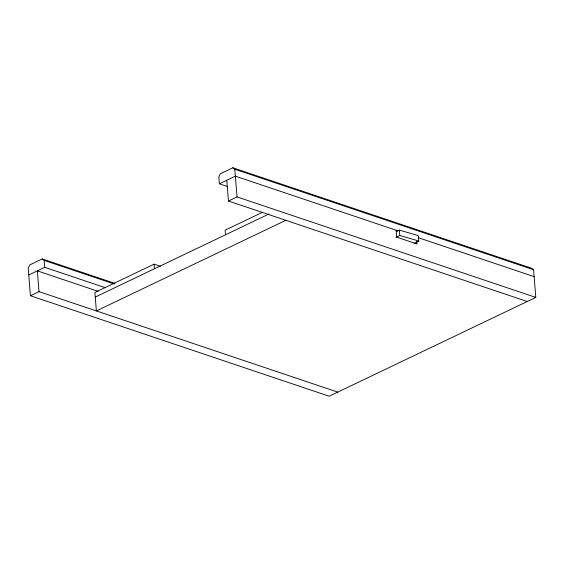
<?xml version="1.0" encoding="UTF-8"?>
<svg xmlns="http://www.w3.org/2000/svg" width="564" height="564" viewBox="0 0 564 564"><rect width="100%" height="100%" fill="white"/><g stroke="black" fill="none" stroke-linecap="round" stroke-linejoin="round"><path stroke-width="0.85" d="M396.386 231.684L399.34 230.112L418.326 235.604L418.756 240.99L414.321 243.345M396.076 237.458L399.77 235.491L418.756 240.99M114.83 283.375L42.222 258.954L29.793 264.904L28.2 268.055L30.428 295.726L329.193 396.224L535.8 297.397L533.572 269.733L531.612 268.274L232.847 167.776L220.411 173.719L218.825 176.877L219.375 183.793L227.722 186.599M28.757 274.971L44.739 267.329L105.665 287.823M219.375 183.793L235.364 176.151L398.099 230.887M30.428 295.726L39.008 291.623L337.78 392.121M226.777 180.254L228.448 201.01L237.035 196.899L535.8 297.397M160.465 266.3L154.092 264.156L94.886 292.469L96.373 310.919L285.814 220.305M262.225 212.431L225.128 230.175L225.501 234.786M95.26 297.08L268.915 214.017M232.847 167.776L234.807 169.235L533.572 269.733M418.121 237.627L534.129 276.649M228.448 201.01L527.213 301.507M42.222 258.954L44.182 260.413L114.288 283.995M98.15 291.327L37.344 270.868L39.008 291.623M416.803 241.385L417.015 243.979L396.696 237.148L396.139 230.232M399.34 230.112L399.77 235.491M234.807 169.235L237.035 196.899M154.092 264.156L154.458 268.767M44.182 260.413L44.739 267.329"/></g></svg>
